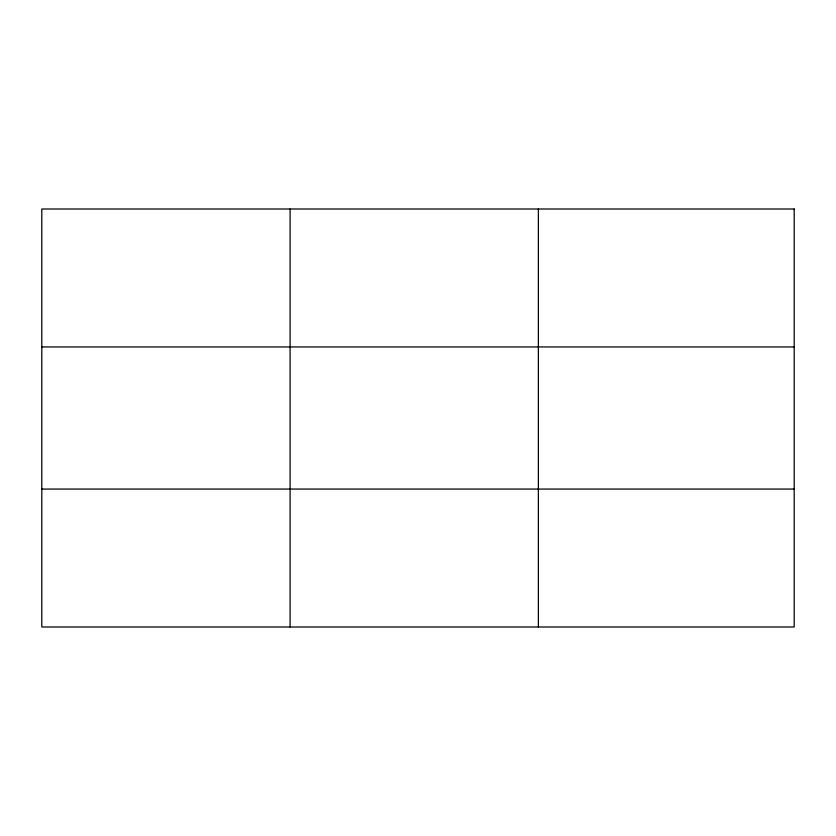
<?xml version="1.0" encoding="UTF-8"?>
<svg xmlns="http://www.w3.org/2000/svg" width="836" height="836" viewBox="0 0 836 836"><rect width="100%" height="100%" fill="white"/><g stroke="black" fill="none" stroke-linecap="round" stroke-linejoin="round"><path stroke-width="1.25" d="M290.092 627L290.092 209M538.384 627L538.384 209M41.8 346.94L794.2 346.94M41.8 489.06L794.2 489.06M794.2 209L41.8 209L41.8 627L794.2 627L794.2 209"/></g></svg>
